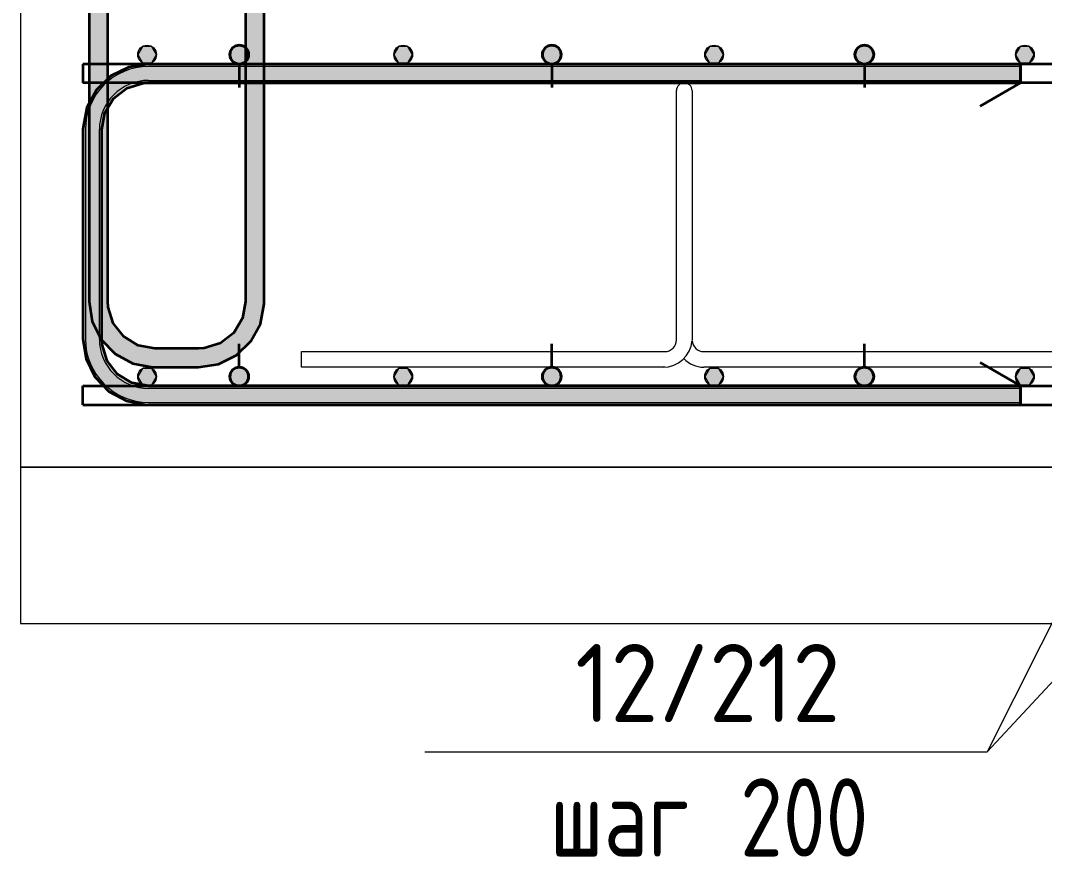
# Model space of a CAD drawing. Header units: millimetres. Extents: x -24758 to -3756, y -1583 to 75054.
# Drawn here: x -10952 to -10297, y -1429 to -894 of the extents above; entities that cross this region are included whole.
import ezdxf

# ---------------------------------------------------------------- set-up
doc = ezdxf.new("R2010")
doc.units = ezdxf.units.MM
for name, color, linetype, lineweight in [('AA_Oformlenie', 7, 'Continuous', 9), ('AA_Vinoska', 7, 'Continuous', 9), ('AF_Perekritie_Опалубка', 7, 'Continuous', 20), ('KR_Armatura', 7, 'Continuous', 20), ('KR_Armatura_Tonkie', 7, 'Continuous', 20), ('KR_Fundament', 7, 'Continuous', 20)]:
    doc.layers.add(name, color=color, linetype=linetype, lineweight=lineweight)
doc.styles.add('ISOCPEUR_1', font='isocpeur.ttf', dxfattribs={"width": 0.9, "height": 50})
doc.styles.add('ISOCPEUR_2', font='isocpeur.ttf', dxfattribs={"width": 0.8, "height": 50})

# ---------------------------------------------------------------- blocks, each defined once
blk = doc.blocks.new('350_Стержень П торец СК-СГ _НесАрм_РабПлоск_ - 350_Стержень П торец СК-СГ _НесАрм_РабПлоск_-V7-Сечение 3')
at = {"layer": 'KR_Armatura_Tonkie', "lineweight": 35}
h = blk.add_hatch(color=256, dxfattribs=at)
h.paths.add_polyline_path([(-74715, -964), (-74713.47, -964), (-74712.09, -953.53), (-74708.05, -943.76), (-74701.62, -935.38), (-74693.24, -928.95), (-74683.48, -924.91), (-74673, -923.53), (-74673, -922), (-74683.87, -923.43), (-74694, -927.63), (-74702.7, -934.3), (-74709.69, -943.76), (-74713.62, -953.53), (-74714.38, -959.26)])
h.paths.add_polyline_path([(-74703, -964), (-74701.81, -955.84), (-74698.98, -949), (-74694.21, -942.79), (-74688, -938.02), (-74680.76, -935.02), (-74673, -933.82), (-74673, -932.47), (-74681.83, -933.82), (-74688.76, -936.7), (-74695.29, -941.71), (-74700.62, -949), (-74703.45, -955.84), (-74704.53, -964), (-74703.18, -964)])
blk.add_hatch(color=256, dxfattribs=at).paths.add_polyline_path([(-74175.89, -1138.47), (-74115, -1138.47), (-74115, -1129.53), (-74673, -1129.53), (-74681.16, -1128.45), (-74688.76, -1125.3), (-74695.29, -1120.29), (-74700.3, -1113.76), (-74703.45, -1106.16), (-74704.53, -1097.65), (-74704.53, -964), (-74703.45, -955.84), (-74700.3, -948.24), (-74695.29, -941.71), (-74688.76, -936.7), (-74681.16, -933.55), (-74673, -932.47), (-74115, -932.47), (-74115, -923.53), (-74673, -923.53), (-74683.48, -924.91), (-74693.24, -928.95), (-74702.04, -935.93), (-74708.05, -943.76), (-74712.09, -953.53), (-74713.47, -964), (-74713.47, -1098), (-74712.09, -1108.47), (-74708.05, -1118.24), (-74701.62, -1126.62), (-74693.24, -1133.05), (-74683.48, -1137.09), (-74673, -1138.47), (-74187.85, -1138.47)])
h = blk.add_hatch(color=256, dxfattribs=at)
h.paths.add_polyline_path([(-74115, -934), (-74115, -932.47), (-74673, -932.47), (-74673, -934), (-74128.06, -934)])
h.paths.add_polyline_path([(-74271.55, -923.53), (-74115, -923.53), (-74115, -922), (-74673, -922.18), (-74673, -923.53), (-74283.51, -923.53)])
h = blk.add_hatch(color=256, dxfattribs=at)
h.paths.add_polyline_path([(-74703.45, -1098), (-74703, -1098), (-74703.18, -964), (-74704.53, -964), (-74704.53, -1098), (-74703.7, -1098)])
h.paths.add_polyline_path([(-74714, -1098), (-74713.47, -1098), (-74713.47, -964), (-74715, -964), (-74714.82, -1098), (-74714.3, -1098)])
h = blk.add_hatch(color=256, dxfattribs=at)
h.paths.add_polyline_path([(-74673, -1140), (-74673, -1138.47), (-74683.48, -1137.09), (-74693.24, -1133.05), (-74702.04, -1126.07), (-74708.05, -1118.24), (-74712.09, -1108.47), (-74713.47, -1098), (-74715, -1098), (-74713.57, -1108.87), (-74709.37, -1119), (-74702.04, -1128.2), (-74693.24, -1134.69), (-74683.48, -1138.62), (-74678.12, -1139.33)])
h.paths.add_polyline_path([(-74673, -1129.53), (-74673, -1128), (-74681.16, -1126.81), (-74688, -1123.98), (-74694.21, -1119.21), (-74698.98, -1113), (-74702.04, -1105.3), (-74703.18, -1098), (-74704.53, -1098), (-74703.18, -1106.83), (-74700.3, -1113.76), (-74695.29, -1120.29), (-74688.71, -1125.33), (-74681.16, -1128.45), (-74678.12, -1128.85)])
h = blk.add_hatch(color=256, dxfattribs=at)
h.paths.add_polyline_path([(-74175.89, -1140), (-74115, -1139.82), (-74115, -1138.47), (-74673, -1138.47), (-74673, -1140), (-74199.81, -1140)])
h.paths.add_polyline_path([(-74355.26, -1129.53), (-74115, -1129.53), (-74115, -1128), (-74673, -1128.18), (-74673, -1129.53), (-74367.22, -1129.53)])
at = {"layer": 'KR_Armatura'}
for p, q in [((-74115, -923.53), (-74673, -923.53)), ((-74115, -932.47), (-74115, -923.53)), ((-74673, -932.47), (-74115, -932.47)), ((-74713.47, -964), (-74713.47, -1098)), ((-74704.53, -1098), (-74704.53, -964)), ((-74115, -1129.53), (-74673, -1129.53)), ((-74115, -1138.47), (-74115, -1129.53)), ((-74673, -1138.47), (-74115, -1138.47))]:
    blk.add_line(p, q, dxfattribs=at)
for centre, radius, start, end in [((-74673, -964), 40.47, 90, 180), ((-74673, -964), 31.53, 90, 180), ((-74673, -1098), 40.47, 180, 270), ((-74673, -1098), 31.53, 180, 270)]:
    blk.add_arc(centre, radius, start, end, dxfattribs=at)
at = {"layer": 'KR_Armatura_Tonkie', "lineweight": 35}
for p, q in [((-74115, -922), (-74673, -922)), ((-74115, -934), (-74115, -922)), ((-74115, -922), (-74115, -923.53)), ((-74673, -934), (-74115, -934)), ((-74115, -934), (-74140.98, -949)), ((-74115, -932.47), (-74115, -934)), ((-74715, -964), (-74715, -1098)), ((-74703, -1098), (-74703, -964)), ((-74115, -1128), (-74140.98, -1113)), ((-74115, -1128), (-74673, -1128)), ((-74115, -1128), (-74115, -1129.53)), ((-74115, -1140), (-74115, -1128)), ((-74673, -1140), (-74115, -1140)), ((-74115, -1138.47), (-74115, -1140))]:
    blk.add_line(p, q, dxfattribs=at)
at = {"layer": 'KR_Armatura_Tonkie', "lineweight": 35, "flags": 128}
for points in [[(-74673, -922), (-74685.69, -923.96), (-74697.19, -929.67), (-74706.43, -938.58), (-74712.55, -949.86), (-74714.97, -962.47), (-74715, -964)], [(-74703, -964), (-74701.04, -953.34), (-74695.43, -944.08), (-74686.89, -937.41), (-74676.54, -934.21), (-74673, -934)], [(-74715, -1098), (-74713.04, -1110.69), (-74707.33, -1122.19), (-74698.42, -1131.43), (-74687.14, -1137.55), (-74674.53, -1139.97), (-74673, -1140)], [(-74673, -1128), (-74683.66, -1126.04), (-74692.92, -1120.43), (-74699.59, -1111.89), (-74702.79, -1101.54), (-74703, -1098)]]:
    blk.add_lwpolyline(points, dxfattribs=at)
blk = doc.blocks.new('350_Стержень П торец СК-СГ _НесАрм_РабПлоск_ - 350_Стержень П торец СК-СГ _НесАрм_РабПлоск_-V8-Сечение 3')
at = {"layer": 'KR_Armatura_Tonkie', "lineweight": 35}
for p, q in [((-74115, -922), (-74673, -922)), ((-74115, -934), (-74115, -922)), ((-74115, -922), (-74115, -934)), ((-74673, -934), (-74115, -934)), ((-74115, -934), (-74140.98, -949)), ((-74715, -964), (-74715, -1098)), ((-74703, -1098), (-74703, -964)), ((-74115, -1128), (-74140.98, -1113)), ((-74115, -1128), (-74673, -1128)), ((-74115, -1128), (-74115, -1140)), ((-74115, -1140), (-74115, -1128)), ((-74673, -1140), (-74115, -1140))]:
    blk.add_line(p, q, dxfattribs=at)
at = {"layer": 'KR_Armatura_Tonkie', "lineweight": 35, "flags": 128}
for points in [[(-74673, -922), (-74685.69, -923.96), (-74697.19, -929.67), (-74706.43, -938.58), (-74712.55, -949.86), (-74714.97, -962.47), (-74715, -964)], [(-74703, -964), (-74701.04, -953.34), (-74695.43, -944.08), (-74686.89, -937.41), (-74676.54, -934.21), (-74673, -934)], [(-74715, -1098), (-74713.04, -1110.69), (-74707.33, -1122.19), (-74698.42, -1131.43), (-74687.14, -1137.55), (-74674.53, -1139.97), (-74673, -1140)], [(-74673, -1128), (-74683.66, -1126.04), (-74692.92, -1120.43), (-74699.59, -1111.89), (-74702.79, -1101.54), (-74703, -1098)]]:
    blk.add_lwpolyline(points, dxfattribs=at)
blk = doc.blocks.new('350_Стержень П торец СК-СГ _НесАрм_РабПлоск_ - 350_Стержень П торец СК-СГ _НесАрм_РабПлоск_-V9-Сечение 3')
at = {"layer": 'KR_Armatura_Tonkie', "lineweight": 35}
for p, q in [((-74115, -923.55), (-74115, -932.45)), ((-74115, -1129.55), (-74115, -1138.45))]:
    blk.add_line(p, q, dxfattribs=at)
blk = doc.blocks.new('351_Ряд стержней П переменный шаг _НесАрм_РабПлоск_ - Тип 1-3892652-Сечение 3')
at = {"layer": 'KR_Armatura_Tonkie', "lineweight": 35}
h = blk.add_hatch(color=256, dxfattribs=at)
h.paths.add_polyline_path([(-74702.7, -1074), (-74699, -1074), (-74699.24, -949.63), (-74702.08, -957.05), (-74703, -964), (-74703, -1074)])
h.paths.add_polyline_path([(-74711, -946.93), (-74709.24, -942.83), (-74702, -933.77), (-74699, -931.46), (-74699.2, 920), (-74711, 920), (-74711, -945.42)])
h = blk.add_hatch(color=256, dxfattribs=at)
h.paths.add_polyline_path([(-74606.55, -1074), (-74599, -1074), (-74599.2, -934), (-74611, -934), (-74610.8, -1074), (-74608, -1074)])
h.paths.add_polyline_path([(-74599.19, -922), (-74599, -922), (-74599.2, 920), (-74611, 920), (-74610.8, -922), (-74599.2, -922)])
for points in [[(-74669, -1116), (-74669, -1104), (-74676.76, -1102.98), (-74684.57, -1099.54), (-74690.59, -1094.72), (-74695.11, -1088.7), (-74697.98, -1081.76), (-74699.23, -1074), (-74703, -1074), (-74702.99, -1098.11), (-74698.66, -1103.73), (-74690, -1110.37), (-74679.87, -1114.57), (-74675.11, -1115.2)], [(-74641, -1116), (-74630.13, -1114.57), (-74620, -1110.37), (-74611.27, -1103.66), (-74604.63, -1095), (-74600.43, -1084.87), (-74599.2, -1074), (-74611, -1074), (-74612.02, -1081.76), (-74615.37, -1089.46), (-74619.79, -1095.21), (-74626.3, -1100.11), (-74633.24, -1102.98), (-74641, -1104.2), (-74641, -1115.8)], [(-74654.21, -1116), (-74641, -1115.8), (-74641, -1104), (-74669, -1104.2), (-74669, -1116), (-74666.17, -1116)]]:
    blk.add_hatch(color=256, dxfattribs=at).paths.add_polyline_path(points)
for p, q in [((-74711, 920), (-74711, -1074)), ((-74711, 920), (-74711, -1074)), ((-74711, 920), (-74711, -1074)), ((-74699, -1074), (-74699, 920)), ((-74699, -1074), (-74699, 920)), ((-74699, -1074), (-74699, 920)), ((-74611, 920), (-74611, -1074)), ((-74611, 920), (-74611, -1074)), ((-74611, 920), (-74611, -1074)), ((-74599, -1074), (-74599, 920)), ((-74599, -1074), (-74599, 920)), ((-74599, -1074), (-74599, 920)), ((-74641, -1104), (-74669, -1104)), ((-74641, -1104), (-74669, -1104)), ((-74641, -1104), (-74669, -1104)), ((-74669, -1116), (-74641, -1116)), ((-74669, -1116), (-74641, -1116)), ((-74669, -1116), (-74641, -1116))]:
    blk.add_line(p, q, dxfattribs=at)
at = {"layer": 'KR_Armatura_Tonkie', "lineweight": 35, "flags": 128}
for points in [[(-74711, -1074), (-74709.04, -1086.69), (-74703.33, -1098.19), (-74694.42, -1107.43), (-74683.14, -1113.55), (-74670.53, -1115.97), (-74669, -1116)], [(-74711, -1074), (-74709.04, -1086.69), (-74703.33, -1098.19), (-74694.42, -1107.43), (-74683.14, -1113.55), (-74670.53, -1115.97), (-74669, -1116)], [(-74711, -1074), (-74709.04, -1086.69), (-74703.33, -1098.19), (-74694.42, -1107.43), (-74683.14, -1113.55), (-74670.53, -1115.97), (-74669, -1116)], [(-74669, -1104), (-74679.66, -1102.04), (-74688.92, -1096.43), (-74695.59, -1087.89), (-74698.79, -1077.54), (-74699, -1074)], [(-74669, -1104), (-74679.66, -1102.04), (-74688.92, -1096.43), (-74695.59, -1087.89), (-74698.79, -1077.54), (-74699, -1074)], [(-74669, -1104), (-74679.66, -1102.04), (-74688.92, -1096.43), (-74695.59, -1087.89), (-74698.79, -1077.54), (-74699, -1074)], [(-74641, -1116), (-74628.31, -1114.04), (-74616.81, -1108.33), (-74607.57, -1099.42), (-74601.45, -1088.14), (-74599.03, -1075.53), (-74599, -1074)], [(-74611, -1074), (-74612.96, -1084.66), (-74618.57, -1093.92), (-74627.11, -1100.59), (-74637.46, -1103.79), (-74641, -1104)], [(-74641, -1116), (-74628.31, -1114.04), (-74616.81, -1108.33), (-74607.57, -1099.42), (-74601.45, -1088.14), (-74599.03, -1075.53), (-74599, -1074)], [(-74611, -1074), (-74612.96, -1084.66), (-74618.57, -1093.92), (-74627.11, -1100.59), (-74637.46, -1103.79), (-74641, -1104)], [(-74641, -1116), (-74628.31, -1114.04), (-74616.81, -1108.33), (-74607.57, -1099.42), (-74601.45, -1088.14), (-74599.03, -1075.53), (-74599, -1074)], [(-74611, -1074), (-74612.96, -1084.66), (-74618.57, -1093.92), (-74627.11, -1100.59), (-74637.46, -1103.79), (-74641, -1104)]]:
    blk.add_lwpolyline(points, dxfattribs=at)
blk = doc.blocks.new('350_Стержень П торец СК-СГ _НесАрм_РабПлоск_ - 350_Стержень П торец СК-СГ _НесАрм_РабПлоск_-V11-Сечение 3')
at = {"layer": 'KR_Armatura_Tonkie', "lineweight": 35}
for points in [[(-74415, -922), (-74413.45, -921.8), (-74412, -921.2), (-74410.76, -920.24), (-74409.8, -919), (-74409.2, -917.55), (-74409, -916), (-74409.2, -914.45), (-74409.8, -913), (-74410.76, -911.76), (-74412, -910.8), (-74413.45, -910.2), (-74415.05, -910.01), (-74416.55, -910.2), (-74418, -910.8), (-74419.24, -911.76), (-74420.2, -913), (-74420.8, -914.45), (-74421, -916), (-74420.72, -917.74), (-74420.2, -919), (-74419.24, -920.24), (-74418, -921.2), (-74416.55, -921.8), (-74415.05, -921.99)], [(-74415, -922), (-74413.45, -921.8), (-74412, -921.2), (-74410.76, -920.24), (-74409.8, -919), (-74409.2, -917.55), (-74409, -916), (-74409.2, -914.45), (-74409.8, -913), (-74410.76, -911.76), (-74412, -910.8), (-74413.45, -910.2), (-74415.05, -910.01), (-74416.55, -910.2), (-74418, -910.8), (-74419.24, -911.76), (-74420.2, -913), (-74420.8, -914.45), (-74421, -916), (-74420.72, -917.74), (-74420.2, -919), (-74419.24, -920.24), (-74418, -921.2), (-74416.55, -921.8), (-74415.05, -921.99)], [(-74415, -1128), (-74413.45, -1127.8), (-74412, -1127.2), (-74410.76, -1126.24), (-74409.8, -1125), (-74409.2, -1123.55), (-74409, -1122), (-74409.2, -1120.45), (-74409.8, -1119), (-74410.76, -1117.76), (-74412, -1116.8), (-74413.45, -1116.2), (-74415, -1116), (-74416.55, -1116.2), (-74418, -1116.8), (-74419.24, -1117.76), (-74420.2, -1119), (-74420.8, -1120.45), (-74421, -1122), (-74420.8, -1123.55), (-74419.94, -1125.33), (-74419.24, -1126.24), (-74418, -1127.2), (-74416.55, -1127.8), (-74415.05, -1127.99)], [(-74415, -1128), (-74413.45, -1127.8), (-74412, -1127.2), (-74410.76, -1126.24), (-74409.8, -1125), (-74409.2, -1123.55), (-74409, -1122), (-74409.2, -1120.45), (-74409.8, -1119), (-74410.76, -1117.76), (-74412, -1116.8), (-74413.45, -1116.2), (-74415, -1116), (-74416.55, -1116.2), (-74418, -1116.8), (-74419.24, -1117.76), (-74420.2, -1119), (-74420.8, -1120.45), (-74421, -1122), (-74420.8, -1123.55), (-74419.94, -1125.33), (-74419.24, -1126.24), (-74418, -1127.2), (-74416.55, -1127.8), (-74415.05, -1127.99)]]:
    blk.add_hatch(color=256, dxfattribs=at).paths.add_polyline_path(points)
at = {"layer": 'AA_Oformlenie'}
for centre, start, end in [((-74415, -916), 0, 180), ((-74415, -916), 180, 0), ((-74415, -1122), 0, 180), ((-74415, -1122), 180, 0)]:
    blk.add_arc(centre, 6, start, end, dxfattribs=at)
at = {"layer": 'KR_Armatura_Tonkie', "lineweight": 35}
for p, q in [((-74415, -922), (-74415, -937)), ((-74415, -1116), (-74415, -1101))]:
    blk.add_line(p, q, dxfattribs=at)
for centre in [(-74415, -916), (-74415, -1122)]:
    blk.add_circle(centre, 6, dxfattribs=at)
for centre, start, end in [((-74415, -916), 90, 270), ((-74415, -916), 270, 90), ((-74415, -1122), 90, 270), ((-74415, -1122), 270, 90)]:
    blk.add_arc(centre, 6, start, end, dxfattribs=at)
blk = doc.blocks.new('350_Стержень П торец СК-СГ _НесАрм_РабПлоск_ - 350_Стержень П торец СК-СГ _НесАрм_РабПлоск_-V12-Сечение 3')
at = {"layer": 'KR_Armatura_Tonkie', "lineweight": 35}
for points in [[(-74215, -922), (-74213.45, -921.8), (-74211.76, -921.01), (-74210.76, -920.24), (-74209.8, -919), (-74209.2, -917.55), (-74209, -916), (-74209.2, -914.45), (-74209.8, -913), (-74210.76, -911.76), (-74212, -910.8), (-74213.45, -910.2), (-74215, -910), (-74216.55, -910.2), (-74218, -910.8), (-74219.24, -911.76), (-74220.2, -913), (-74220.8, -914.45), (-74221, -916), (-74220.72, -917.74), (-74220.2, -919), (-74219.24, -920.24), (-74218, -921.2), (-74216.55, -921.8)], [(-74215, -922), (-74213.45, -921.8), (-74211.76, -921.01), (-74210.76, -920.24), (-74209.8, -919), (-74209.2, -917.55), (-74209, -916), (-74209.2, -914.45), (-74209.8, -913), (-74210.76, -911.76), (-74212, -910.8), (-74213.45, -910.2), (-74215, -910), (-74216.55, -910.2), (-74218, -910.8), (-74219.24, -911.76), (-74220.2, -913), (-74220.8, -914.45), (-74221, -916), (-74220.72, -917.74), (-74220.2, -919), (-74219.24, -920.24), (-74218, -921.2), (-74216.55, -921.8)], [(-74215, -1128), (-74213.45, -1127.8), (-74211.76, -1127.01), (-74210.76, -1126.24), (-74209.8, -1125), (-74209.2, -1123.55), (-74209, -1122), (-74209.2, -1120.45), (-74209.8, -1119), (-74210.76, -1117.76), (-74212, -1116.8), (-74213.45, -1116.2), (-74215, -1116), (-74216.55, -1116.2), (-74218, -1116.8), (-74219.24, -1117.76), (-74220.2, -1119), (-74220.8, -1120.45), (-74221, -1122), (-74220.8, -1123.55), (-74219.94, -1125.33), (-74219.24, -1126.24), (-74218, -1127.2), (-74216.55, -1127.8)], [(-74215, -1128), (-74213.45, -1127.8), (-74211.76, -1127.01), (-74210.76, -1126.24), (-74209.8, -1125), (-74209.2, -1123.55), (-74209, -1122), (-74209.2, -1120.45), (-74209.8, -1119), (-74210.76, -1117.76), (-74212, -1116.8), (-74213.45, -1116.2), (-74215, -1116), (-74216.55, -1116.2), (-74218, -1116.8), (-74219.24, -1117.76), (-74220.2, -1119), (-74220.8, -1120.45), (-74221, -1122), (-74220.8, -1123.55), (-74219.94, -1125.33), (-74219.24, -1126.24), (-74218, -1127.2), (-74216.55, -1127.8)]]:
    blk.add_hatch(color=256, dxfattribs=at).paths.add_polyline_path(points)
at = {"layer": 'AA_Oformlenie'}
for centre, start, end in [((-74215, -916), 0, 180), ((-74215, -916), 180, 0), ((-74215, -1122), 0, 180), ((-74215, -1122), 180, 0)]:
    blk.add_arc(centre, 6, start, end, dxfattribs=at)
at = {"layer": 'KR_Armatura_Tonkie', "lineweight": 35}
for p, q in [((-74215, -922), (-74215, -937)), ((-74215, -1116), (-74215, -1101))]:
    blk.add_line(p, q, dxfattribs=at)
for centre in [(-74215, -916), (-74215, -1122)]:
    blk.add_circle(centre, 6, dxfattribs=at)
for centre, start, end in [((-74215, -916), 90, 270), ((-74215, -916), 270, 90), ((-74215, -1122), 90, 270), ((-74215, -1122), 270, 90)]:
    blk.add_arc(centre, 6, start, end, dxfattribs=at)
blk = doc.blocks.new('350_Стержень П торец СК-СГ _НесАрм_РабПлоск_ - 350_Стержень П торец СК-СГ _НесАрм_РабПлоск_-V13-Сечение 3')
at = {"layer": 'KR_Armatura_Tonkie', "lineweight": 35}
for points in [[(-74615, -922), (-74613.45, -921.8), (-74612, -921.2), (-74611, -920.43), (-74611, -911.57), (-74612, -910.8), (-74613.45, -910.2), (-74615, -910), (-74616.55, -910.2), (-74618.33, -911.06), (-74619.24, -911.76), (-74620.2, -913), (-74620.8, -914.45), (-74621, -916), (-74620.72, -917.74), (-74620.2, -919), (-74619.24, -920.24), (-74618, -921.2), (-74616.55, -921.8)], [(-74615, -922), (-74613.45, -921.8), (-74612, -921.2), (-74611, -920.34), (-74611, -911.57), (-74612, -910.8), (-74613.45, -910.2), (-74615, -910), (-74616.55, -910.2), (-74618.33, -911.06), (-74619.24, -911.76), (-74620.2, -913), (-74620.8, -914.45), (-74621, -916), (-74620.72, -917.74), (-74620.2, -919), (-74619.24, -920.24), (-74618, -921.2), (-74616.55, -921.8)], [(-74615, -1128), (-74613.45, -1127.8), (-74612, -1127.2), (-74610.76, -1126.24), (-74609.8, -1125), (-74609.2, -1123.55), (-74609, -1122), (-74609.2, -1120.45), (-74609.8, -1119), (-74610.76, -1117.76), (-74612, -1116.8), (-74613.45, -1116.2), (-74615, -1116), (-74616.55, -1116.2), (-74618.33, -1117.06), (-74619.24, -1117.76), (-74620.2, -1119), (-74620.8, -1120.45), (-74621, -1122), (-74620.8, -1123.55), (-74619.94, -1125.33), (-74619.24, -1126.24), (-74618, -1127.2), (-74616.55, -1127.8)], [(-74615, -1128), (-74613.45, -1127.8), (-74612, -1127.2), (-74610.76, -1126.24), (-74609.8, -1125), (-74609.2, -1123.55), (-74609, -1122), (-74609.2, -1120.45), (-74609.8, -1119), (-74610.76, -1117.76), (-74612, -1116.8), (-74613.45, -1116.2), (-74615, -1116), (-74616.55, -1116.2), (-74618.33, -1117.06), (-74619.24, -1117.76), (-74620.2, -1119), (-74620.8, -1120.45), (-74621, -1122), (-74620.8, -1123.55), (-74619.94, -1125.33), (-74619.24, -1126.24), (-74618, -1127.2), (-74616.55, -1127.8)]]:
    blk.add_hatch(color=256, dxfattribs=at).paths.add_polyline_path(points)
at = {"layer": 'AA_Oformlenie'}
for centre, start, end in [((-74615, -916), 0, 180), ((-74615, -916), 180, 0), ((-74615, -1122), 0, 180), ((-74615, -1122), 180, 0)]:
    blk.add_arc(centre, 6, start, end, dxfattribs=at)
at = {"layer": 'KR_Armatura_Tonkie', "lineweight": 35}
for p, q in [((-74615, -922), (-74615, -937)), ((-74615, -1116), (-74615, -1101))]:
    blk.add_line(p, q, dxfattribs=at)
for centre in [(-74615, -916), (-74615, -1122)]:
    blk.add_circle(centre, 6, dxfattribs=at)
for centre, start, end in [((-74615, -916), 90, 270), ((-74615, -916), 270, 90), ((-74615, -1122), 90, 270), ((-74615, -1122), 270, 90)]:
    blk.add_arc(centre, 6, start, end, dxfattribs=at)
blk = doc.blocks.new('ЭУ_Лягушка вид_1 - 12мм-3855216-Сечение 3')
at = {"layer": 'AA_Oformlenie'}
for p, q in [((-73135.23, -1098.5), (-73135.23, -939)), ((-73125.23, -939), (-73125.23, -1098.5)), ((-73375.23, -1106), (-73142.73, -1106)), ((-73375.23, -1116), (-73375.23, -1106)), ((-73117.73, -1106), (-72885.23, -1106)), ((-72885.23, -1106), (-72885.23, -1116)), ((-73142.73, -1116), (-73375.23, -1116)), ((-72885.23, -1116), (-73117.73, -1116))]:
    blk.add_line(p, q, dxfattribs=at)
for centre, radius, start, end in [((-73130.23, -939), 5, 0, 180), ((-73143.82, -1097.31), 18.69, 270, 354.78518), ((-73142.73, -1098.5), 7.5, 270, 360), ((-73117.73, -1098.5), 7.5, 183.90141, 270), ((-73117.73, -1098.5), 17.5, 223.02445, 270)]:
    blk.add_arc(centre, radius, start, end, dxfattribs=at)
blk = doc.blocks.new('042_М_Арматуры - Диам длина поз _ Комментарий-2260297-Сечение 3')
at = {"layer": 'AA_Vinoska'}
blk.add_line((-73187.94, -343.58), (-72827.94, -343.58), dxfattribs=at)

msp = doc.modelspace()

# ---------------------------------------------------------------- hatches: boundary and pattern name
at = {"layer": 'KR_Armatura'}
h = msp.add_hatch(color=256, dxfattribs=at)
edge = h.paths.add_edge_path()
edge.add_arc((-10871.263, -916), 6, 0, 360)
for points in [[(-10868.263, -921.1962), (-10865.263, -916), (-10868.263, -910.8038), (-10874.263, -910.8038), (-10877.263, -916), (-10874.263, -921.1962)], [(-10704.3539, -921.1962), (-10701.3539, -916), (-10704.3539, -910.8038), (-10710.3539, -910.8038), (-10713.3539, -916), (-10710.3539, -921.1962), (-10707.9749, -921.1962)], [(-10505.4448, -921.1962), (-10502.4448, -916), (-10505.4448, -910.8038), (-10511.4448, -910.8038), (-10514.4448, -916), (-10511.4448, -921.1962)], [(-10312.5357, -921.1962), (-10306.5357, -921.1962), (-10303.5357, -916), (-10306.5357, -910.8038), (-10312.5357, -910.8038), (-10315.5357, -916), (-10313.3627, -919.7638)], [(-10868.263, -1127.1962), (-10865.263, -1122), (-10868.263, -1116.8038), (-10874.263, -1116.8038), (-10877.263, -1122), (-10874.263, -1127.1962)], [(-10707.9749, -1127.1962), (-10704.3539, -1127.1962), (-10701.3539, -1122), (-10704.3539, -1116.8038), (-10710.3539, -1116.8038), (-10713.3539, -1122), (-10710.3539, -1127.1962)], [(-10505.4448, -1127.1962), (-10502.4448, -1122), (-10505.4448, -1116.8038), (-10511.4448, -1116.8038), (-10514.4448, -1122), (-10511.4448, -1127.1962)], [(-10312.5357, -1127.1962), (-10306.5357, -1127.1962), (-10303.5357, -1122), (-10306.5357, -1116.8038), (-10312.5357, -1116.8038), (-10315.5357, -1122), (-10313.3627, -1125.7638)]]:
    msp.add_hatch(color=256, dxfattribs=at).paths.add_polyline_path(points)
h = msp.add_hatch(color=256, dxfattribs=at)
edge = h.paths.add_edge_path()
edge.add_arc((-10707.3539, -916), 6, 0, 360)
h = msp.add_hatch(color=256, dxfattribs=at)
edge = h.paths.add_edge_path()
edge.add_arc((-10508.4448, -916), 6, 0, 360)
h = msp.add_hatch(color=256, dxfattribs=at)
edge = h.paths.add_edge_path()
edge.add_arc((-10309.5357, -916), 6, 0, 360)
h = msp.add_hatch(color=256, dxfattribs=at)
edge = h.paths.add_edge_path()
edge.add_arc((-10871.263, -1122), 6, 0, 360)
h = msp.add_hatch(color=256, dxfattribs=at)
edge = h.paths.add_edge_path()
edge.add_arc((-10707.3539, -1122), 6, 0, 360)
h = msp.add_hatch(color=256, dxfattribs=at)
edge = h.paths.add_edge_path()
edge.add_arc((-10508.4448, -1122), 6, 0, 360)
h = msp.add_hatch(color=256, dxfattribs=at)
edge = h.paths.add_edge_path()
edge.add_arc((-10309.5357, -1122), 6, 0, 360)

# ---------------------------------------------------------------- linework, layer by layer
at = {"layer": 'AA_Vinoska'}
for p in [(-10110.0541, -916.0178), (-10109.6189, -1120.6838)]:
    msp.add_line(p, (-10333.5813, -1362.1595), dxfattribs=at)
at = {"layer": 'AF_Perekritie_Опалубка', "lineweight": 9}
for p, q in [((-8672.263, -1180), (-10952.2634, -1180)), ((-10952.263, -1180), (-8672.263, -1180))]:
    msp.add_line(p, q, dxfattribs=at)
at = {"layer": 'KR_Armatura'}
for p, q in [((-10874.263, -910.8038), (-10877.263, -916)), ((-10868.263, -910.8038), (-10874.263, -910.8038)), ((-10865.263, -916), (-10868.263, -910.8038)), ((-10710.3539, -910.8038), (-10713.3539, -916)), ((-10704.3539, -910.8038), (-10710.3539, -910.8038)), ((-10701.3539, -916), (-10704.3539, -910.8038)), ((-10511.4448, -910.8038), (-10514.4448, -916)), ((-10505.4448, -910.8038), (-10511.4448, -910.8038)), ((-10502.4448, -916), (-10505.4448, -910.8038)), ((-10312.5357, -910.8038), (-10315.5357, -916)), ((-10306.5357, -910.8038), (-10312.5357, -910.8038)), ((-10303.5357, -916), (-10306.5357, -910.8038)), ((-10877.263, -916), (-10874.263, -921.1962)), ((-10868.263, -921.1962), (-10865.263, -916)), ((-10713.3539, -916), (-10710.3539, -921.1962)), ((-10704.3539, -921.1962), (-10701.3539, -916)), ((-10514.4448, -916), (-10511.4448, -921.1962)), ((-10505.4448, -921.1962), (-10502.4448, -916)), ((-10315.5357, -916), (-10313.3627, -919.7638)), ((-10306.5357, -921.1962), (-10303.5357, -916)), ((-10874.263, -921.1962), (-10868.263, -921.1962)), ((-10710.3539, -921.1962), (-10707.9749, -921.1962)), ((-10707.9749, -921.1962), (-10704.3539, -921.1962)), ((-10511.4448, -921.1962), (-10505.4448, -921.1962)), ((-10313.3627, -919.7638), (-10312.5357, -921.1962)), ((-10312.5357, -921.1962), (-10306.5357, -921.1962)), ((-10874.263, -1116.8038), (-10877.263, -1122)), ((-10868.263, -1116.8038), (-10874.263, -1116.8038)), ((-10865.263, -1122), (-10868.263, -1116.8038)), ((-10710.3539, -1116.8038), (-10713.3539, -1122)), ((-10704.3539, -1116.8038), (-10710.3539, -1116.8038)), ((-10701.3539, -1122), (-10704.3539, -1116.8038)), ((-10511.4448, -1116.8038), (-10514.4448, -1122)), ((-10505.4448, -1116.8038), (-10511.4448, -1116.8038)), ((-10502.4448, -1122), (-10505.4448, -1116.8038)), ((-10312.5357, -1116.8038), (-10315.5357, -1122)), ((-10306.5357, -1116.8038), (-10312.5357, -1116.8038)), ((-10303.5357, -1122), (-10306.5357, -1116.8038)), ((-10877.263, -1122), (-10874.263, -1127.1962)), ((-10868.263, -1127.1962), (-10865.263, -1122)), ((-10713.3539, -1122), (-10710.3539, -1127.1962)), ((-10704.3539, -1127.1962), (-10701.3539, -1122)), ((-10514.4448, -1122), (-10511.4448, -1127.1962)), ((-10505.4448, -1127.1962), (-10502.4448, -1122)), ((-10315.5357, -1122), (-10313.3627, -1125.7638)), ((-10313.3627, -1125.7638), (-10312.5357, -1127.1962)), ((-10306.5357, -1127.1962), (-10303.5357, -1122)), ((-10874.263, -1127.1962), (-10868.263, -1127.1962)), ((-10710.3539, -1127.1962), (-10707.9749, -1127.1962)), ((-10707.9749, -1127.1962), (-10704.3539, -1127.1962)), ((-10511.4448, -1127.1962), (-10505.4448, -1127.1962)), ((-10312.5357, -1127.1962), (-10306.5357, -1127.1962))]:
    msp.add_line(p, q, dxfattribs=at)
for centre in [(-10871.263, -916), (-10707.3539, -916), (-10508.4448, -916), (-10309.5357, -916), (-10871.263, -1122), (-10707.3539, -1122), (-10508.4448, -1122), (-10309.5357, -1122)]:
    msp.add_circle(centre, 6, dxfattribs=at)
at = {"layer": 'KR_Armatura_Tonkie', "lineweight": 35}
for p, q in [((-8712.263, -922), (-10912.263, -922)), ((-10912.263, -922), (-10912.263, -934)), ((-8712.263, -934), (-10912.263, -934)), ((-10912.263, -1128), (-8712.263, -1128)), ((-10912.263, -1140), (-10912.263, -1128)), ((-10912.263, -1140), (-8712.263, -1140))]:
    msp.add_line(p, q, dxfattribs=at)
at = {"layer": 'KR_Fundament'}
for p, q in [((-10952.263, -880), (-10952.263, -1180)), ((-10952.2634, -1180), (-10952.2634, -1280)), ((-10952.2634, -1280), (-8572.263, -1280))]:
    msp.add_line(p, q, dxfattribs=at)

# ---------------------------------------------------------------- block references
at = {"layer": 'AA_Oformlenie'}
msp.add_blockref('ЭУ_Лягушка вид_1 - 12мм-3855216-Сечение 3', (62602.737, 0), dxfattribs=at)
at = {"layer": 'AA_Vinoska'}
msp.add_blockref('042_М_Арматуры - Диам длина поз _ Комментарий-2260297-Сечение 3', (62494.3619, -1018.58), dxfattribs=at)
at = {"layer": 'KR_Armatura_Tonkie', "lineweight": 35}
for name in ['351_Ряд стержней П переменный шаг _НесАрм_РабПлоск_ - Тип 1-3892652-Сечение 3', '350_Стержень П торец СК-СГ _НесАрм_РабПлоск_ - 350_Стержень П торец СК-СГ _НесАрм_РабПлоск_-V13-Сечение 3', '350_Стержень П торец СК-СГ _НесАрм_РабПлоск_ - 350_Стержень П торец СК-СГ _НесАрм_РабПлоск_-V11-Сечение 3', '350_Стержень П торец СК-СГ _НесАрм_РабПлоск_ - 350_Стержень П торец СК-СГ _НесАрм_РабПлоск_-V12-Сечение 3', '350_Стержень П торец СК-СГ _НесАрм_РабПлоск_ - 350_Стержень П торец СК-СГ _НесАрм_РабПлоск_-V7-Сечение 3', '350_Стержень П торец СК-СГ _НесАрм_РабПлоск_ - 350_Стержень П торец СК-СГ _НесАрм_РабПлоск_-V8-Сечение 3', '350_Стержень П торец СК-СГ _НесАрм_РабПлоск_ - 350_Стержень П торец СК-СГ _НесАрм_РабПлоск_-V8-Сечение 3', '350_Стержень П торец СК-СГ _НесАрм_РабПлоск_ - 350_Стержень П торец СК-СГ _НесАрм_РабПлоск_-V9-Сечение 3']:
    msp.add_blockref(name, (63802.737, 0), dxfattribs=at)

# ---------------------------------------------------------------- texts
at = {"layer": 'AA_Vinoska', "char_height": 50, "attachment_point": 1}
for s, insert, width, style in [('12/212', (-10597.2685, -1293.0775), 210.683475, 'ISOCPEUR_1'), (' 200', (-10517.2402, -1379.0585), 133.4008, 'ISOCPEUR_2'), ('шаг', (-10613.5485, -1379.0585), 116.7257, 'ISOCPEUR_2')]:
    msp.add_mtext(s, dxfattribs=dict(at, insert=insert, width=width, style=style))

doc.saveas('drawing.dxf')
